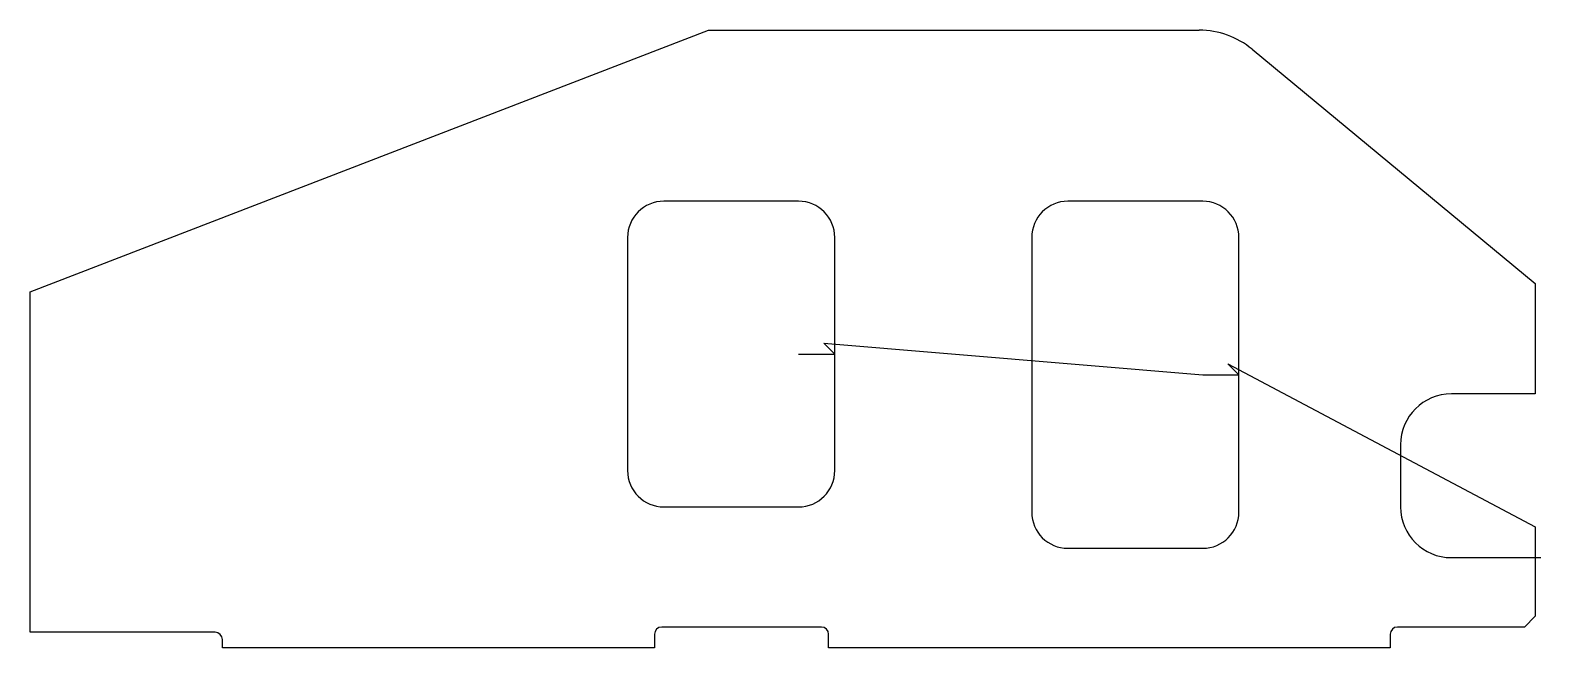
# Model space of a CAD drawing. Header units: metres. Extents: x 459 to 1917, y 19 to 615.
import ezdxf

# ---------------------------------------------------------------- set-up
doc = ezdxf.new("R2010")
doc.units = ezdxf.units.M

msp = doc.modelspace()

# ---------------------------------------------------------------- linework, layer by layer
at = {"layer": 'TOOL_0'}
for p, q in [((459.122, 362.584), (1113.769, 615.091)), ((1113.769, 615.091), (1587.338, 615.091)), ((1638.343, 596.723), (1911.621, 370.562)), ((1200.622, 450.089), (1070.622, 450.089)), ((1590.622, 450.09), (1460.622, 450.09)), ((1035.622, 415.089), (1035.622, 190.089)), ((1235.622, 302.589), (1235.622, 415.089)), ((1425.622, 415.09), (1425.622, 150.09)), ((1625.622, 282.59), (1625.622, 415.09)), ((1911.621, 370.562), (1911.621, 264.092)), ((459.122, 34.091), (459.122, 362.584)), ((1235.622, 302.589), (1225.015, 313.196)), ((1225.015, 313.196), (1590.622, 282.59)), ((1200.622, 302.589), (1235.622, 302.589)), ((1235.622, 190.089), (1235.622, 302.589)), ((1625.622, 282.59), (1615.015, 293.197)), ((1615.015, 293.197), (1911.622, 135.669)), ((1590.622, 282.59), (1625.622, 282.59)), ((1625.622, 150.09), (1625.622, 282.59)), ((1911.621, 264.092), (1830.621, 264.092)), ((1781.621, 215.092), (1781.621, 155.092)), ((1070.622, 155.089), (1200.622, 155.089)), ((1911.622, 135.669), (1911.622, 106.091)), ((1460.622, 115.09), (1590.622, 115.09)), ((1830.621, 106.092), (1911.621, 106.092)), ((1911.621, 106.092), (1916.916, 106.092)), ((1911.622, 106.091), (1911.622, 49.677)), ((1911.622, 49.677), (1901.036, 39.091)), ((637.622, 34.091), (459.122, 34.091)), ((1061.622, 32.091), (1061.622, 19.091)), ((1222.622, 39.091), (1068.622, 39.091)), ((1229.622, 19.091), (1229.622, 32.091)), ((1771.622, 32.091), (1771.622, 19.091)), ((1901.036, 39.091), (1778.622, 39.091)), ((644.622, 19.091), (644.622, 27.091)), ((1061.622, 19.091), (644.622, 19.091)), ((1771.622, 19.091), (1229.622, 19.091))]:
    msp.add_line(p, q, dxfattribs=at)
for centre, radius, start, end in [((1587.338, 535.091), 80, 50.389749, 90), ((1070.622, 415.089), 35, 90, 180), ((1200.622, 415.089), 35, 0, 90), ((1460.622, 415.09), 35, 90, 180), ((1590.622, 415.09), 35, 0, 90), ((1830.621, 215.092), 49, 90, 180), ((1070.622, 190.089), 35, 180, 270), ((1200.622, 190.089), 35, 270, 0), ((1460.622, 150.09), 35, 180, 270), ((1590.622, 150.09), 35, 270, 0), ((1830.621, 155.092), 49, 180, 270), ((637.622, 27.091), 7, 0, 90), ((1068.622, 32.091), 7, 90, 180), ((1222.622, 32.091), 7, 0, 90), ((1778.622, 32.091), 7, 90, 180)]:
    msp.add_arc(centre, radius, start, end, dxfattribs=at)

doc.saveas('drawing.dxf')
